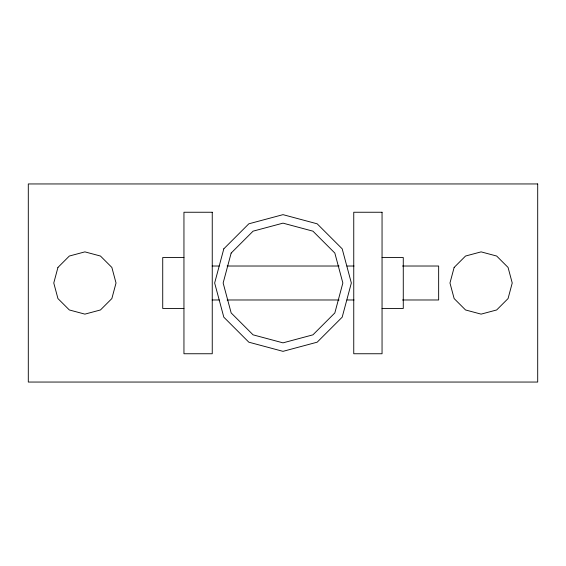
<?xml version="1.0" encoding="UTF-8"?>
<svg xmlns="http://www.w3.org/2000/svg" width="566" height="566" viewBox="0 0 566 566"><rect width="100%" height="100%" fill="white"/><g stroke="black" fill="none" stroke-linecap="round" stroke-linejoin="round"><path stroke-width="0.85" d="M183.95 257.53L162.725 257.53L162.725 308.47L183.95 308.47M382.05 257.53L403.275 257.53L403.275 308.47L382.05 308.47M212.151 266.02L219.205 266.02M227.136 266.02L339.062 266.02M346.993 266.02L354.047 266.02M402.518 266.02L438.65 266.02L438.65 299.98L402.518 299.98M212.151 299.98L219.205 299.98M227.136 299.98L339.062 299.98M346.993 299.98L354.047 299.98M57.937 267.435L53.77 283L57.937 298.565L69.335 309.963L84.9 314.13L100.465 309.963L111.863 298.565L116.03 283L111.863 267.435L100.465 256.037L84.9 251.87L69.335 256.037L57.937 267.435M223.811 248.828L214.655 283L223.811 317.172L248.828 342.189L283 351.345L317.172 342.189L342.189 317.172L351.345 283L342.189 248.828L317.172 223.811L283 214.655L248.828 223.811L223.811 248.828M231.161 253.073L223.145 283L231.161 312.927L253.073 334.839L283 342.855L312.927 334.839L334.839 312.927L342.855 283L334.839 253.073L312.927 231.161L283 223.145L253.073 231.161L231.161 253.073M454.137 267.435L449.97 283L454.137 298.565L465.535 309.963L481.1 314.13L496.665 309.963L508.063 298.565L512.23 283L508.063 267.435L496.665 256.037L481.1 251.87L465.535 256.037L454.137 267.435M537.7 183.95L28.3 183.95L28.3 382.05L537.7 382.05L537.7 183.95M212.25 212.25L183.95 212.25L183.95 353.75L212.25 353.75L212.25 212.25M382.05 212.25L353.75 212.25L353.75 353.75L382.05 353.75L382.05 212.25"/></g></svg>
